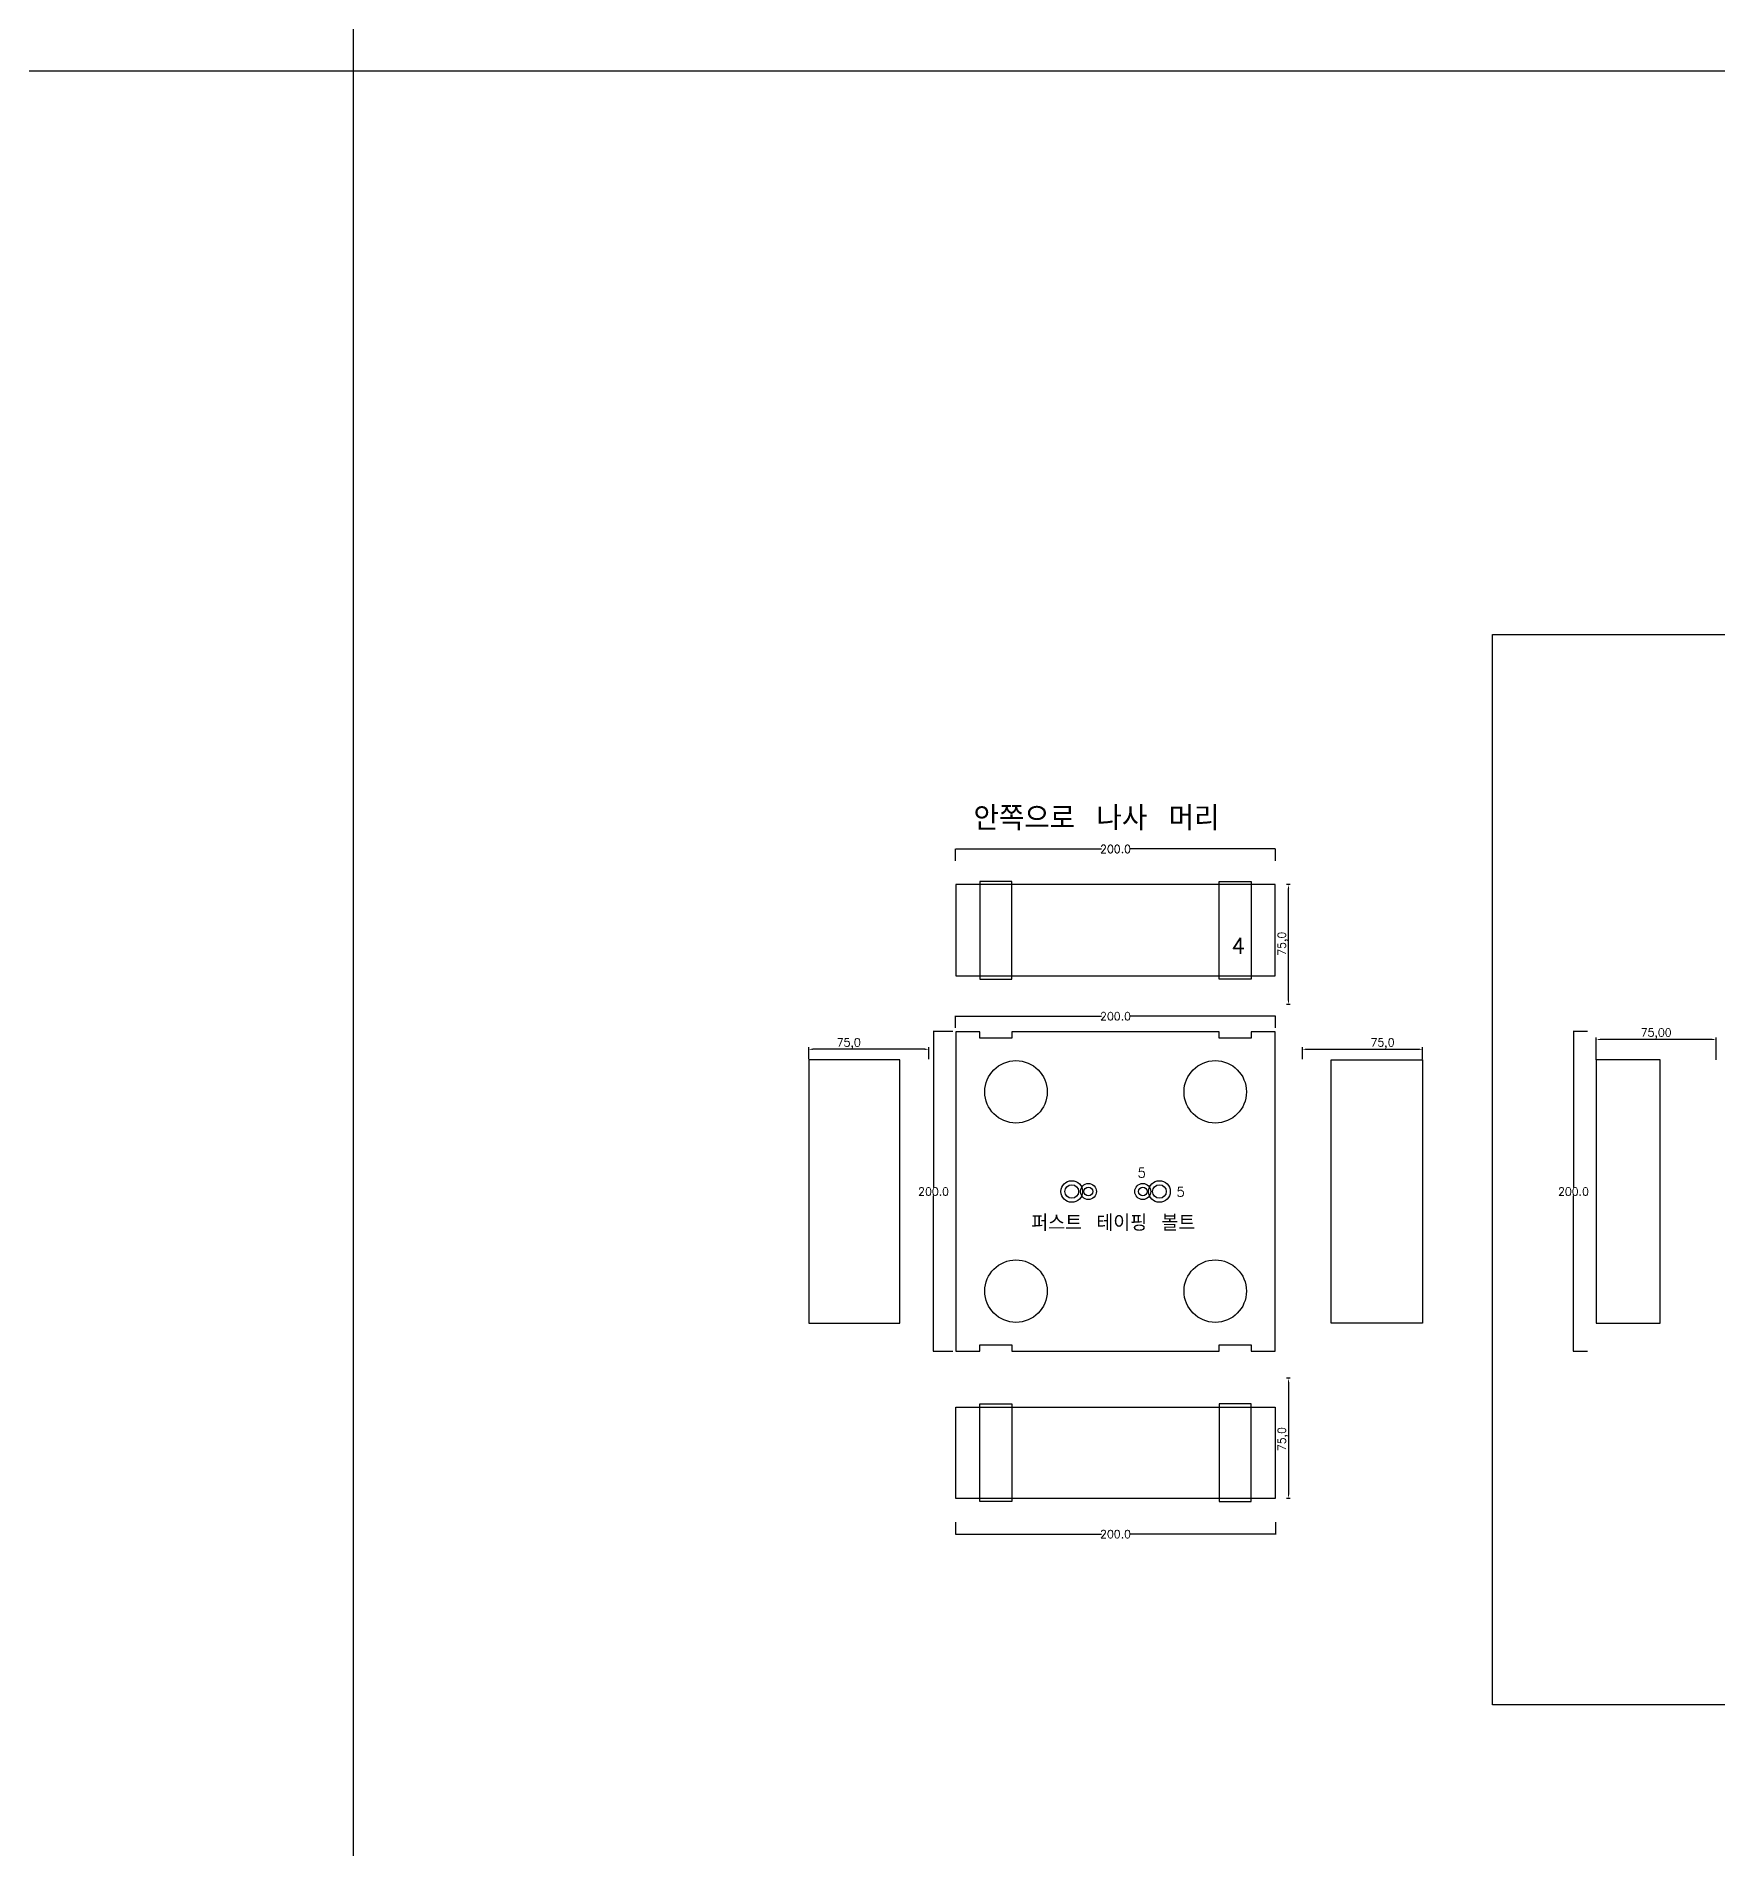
# Model space of a CAD drawing. Header units: millimetres. Extents: x -25 to 19775, y 172 to 9172.
# Drawn here: x 9677 to 10728, y 4461 to 5594 of the extents above; entities that cross this region are included whole.
import ezdxf

# ---------------------------------------------------------------- set-up
doc = ezdxf.new("R2010")
doc.units = ezdxf.units.MM
for name, color, linetype in [('TEXT', 7, 'Continuous'), ('볼트 구멍', 7, 'Continuous'), ('치구', 7, 'Continuous'), ('치수', 7, 'Continuous')]:
    doc.layers.add(name, color=color, linetype=linetype)
doc.styles.get("Standard").update_dxf_attribs({"font": 'txt.shx', "bigfont": 'whgtxt.shx'})
doc.dimstyles.new('ISO-25', dxfattribs={"dimtxt": 2.5, "dimasz": 2.5, "dimexe": 1.25, "dimexo": 0.625, "dimtad": 1, "dimtxsty": 'Standard', "dimcen": 2.5, "dimadec": 0, "dimazin": 0, "dimtfac": 1, "dimtmove": 0, "dimatfit": 3, "dimfxl": 0, "dimarcsym": 0})
doc.dimstyles.get("Standard").update_dxf_attribs({"dimtxt": 7, "dimasz": 0.18, "dimexe": 0.18, "dimexo": 0.0625, "dimgap": 0.09, "dimtad": 0, "dimtih": 1, "dimtoh": 1, "dimdec": 1, "dimzin": 0, "dimdsep": 46, "dimtxsty": 'Standard', "dimcen": 0.09, "dimadec": 0, "dimazin": 0, "dimtfac": 1, "dimtdec": 1, "dimtofl": 0, "dimtmove": 0, "dimatfit": 3, "dimfxl": 0, "dimtolj": 1, "dimtzin": 0, "dimarcsym": 0})

# ---------------------------------------------------------------- blocks, each defined once
blk = doc.blocks.new('*D356')
at = {"layer": 'Defpoints', "color": 0}
for p in [(10652.1, 4966.8), (10652.1, 4953.5), (10727.1, 4953.5)]:
    blk.add_point(p, dxfattribs=at)
at = {"layer": '치수', "color": 0, "lineweight": -2}
for p, q in [((10652.1, 4954.1), (10652.1, 4968.1)), ((10724.6, 4966.8), (10654.6, 4966.8)), ((10727.1, 4954.1), (10727.1, 4968.1))]:
    blk.add_line(p, q, dxfattribs=at)
at = {"layer": '치수', "color": 0}
for points in [[(10654.6, 4967.2), (10654.6, 4966.4), (10652.1, 4966.8)], [(10724.6, 4967.2), (10724.6, 4966.4), (10727.1, 4966.8)]]:
    blk.add_solid(points, dxfattribs=at)
at = {"layer": '치수', "color": 0, "insert": (10689.6, 4970.4), "char_height": 5, "attachment_point": 5}
blk.add_mtext('75,00', dxfattribs=at)
blk = doc.blocks.new('*D357')
at = {"layer": 'Defpoints', "color": 0}
for p in [(10459.9, 5063.6), (10461.5, 5063.6), (10461.5, 4988.6)]:
    blk.add_point(p, dxfattribs=at)
at = {"layer": '치수', "color": 0, "lineweight": -2}
for p, q in [((10460.9, 5063.6), (10458.6, 5063.6)), ((10459.9, 4991.1), (10459.9, 5061.1)), ((10460.9, 4988.6), (10458.6, 4988.6))]:
    blk.add_line(p, q, dxfattribs=at)
at = {"layer": '치수', "color": 0}
for points in [[(10459.5, 5061.1), (10460.3, 5061.1), (10459.9, 5063.6)], [(10459.5, 4991.1), (10460.3, 4991.1), (10459.9, 4988.6)]]:
    blk.add_solid(points, dxfattribs=at)
at = {"layer": '치수', "color": 0, "insert": (10456.4, 5026.6), "char_height": 5, "attachment_point": 5, "rotation": 90}
blk.add_mtext('75,0', dxfattribs=at)
blk = doc.blocks.new('*D358')
at = {"layer": 'Defpoints', "color": 0}
for p in [(10543.6, 4960.7), (10468.6, 4953.9), (10543.6, 4953.9)]:
    blk.add_point(p, dxfattribs=at)
at = {"layer": '치수', "color": 0, "lineweight": -2}
for p, q in [((10468.6, 4954.5), (10468.6, 4961.9)), ((10471.1, 4960.7), (10541.1, 4960.7)), ((10543.6, 4954.5), (10543.6, 4961.9))]:
    blk.add_line(p, q, dxfattribs=at)
at = {"layer": '치수', "color": 0}
for points in [[(10471.1, 4961.1), (10471.1, 4960.2), (10468.6, 4960.7)], [(10541.1, 4961.1), (10541.1, 4960.2), (10543.6, 4960.7)]]:
    blk.add_solid(points, dxfattribs=at)
at = {"layer": '치수', "color": 0, "insert": (10518.6, 4964.2), "char_height": 5, "attachment_point": 5}
blk.add_mtext('75,0', dxfattribs=at)
blk = doc.blocks.new('*D359')
at = {"layer": 'Defpoints', "color": 0}
for p in [(10160.1, 4960.7), (10160.1, 4953.9), (10235.1, 4953.9)]:
    blk.add_point(p, dxfattribs=at)
at = {"layer": '치수', "color": 0, "lineweight": -2}
for p, q in [((10160.1, 4954.5), (10160.1, 4961.9)), ((10232.6, 4960.7), (10162.6, 4960.7)), ((10235.1, 4954.5), (10235.1, 4961.9))]:
    blk.add_line(p, q, dxfattribs=at)
at = {"layer": '치수', "color": 0}
for points in [[(10162.6, 4961.1), (10162.6, 4960.2), (10160.1, 4960.7)], [(10232.6, 4961.1), (10232.6, 4960.2), (10235.1, 4960.7)]]:
    blk.add_solid(points, dxfattribs=at)
at = {"layer": '치수', "color": 0, "insert": (10185.1, 4964.2), "char_height": 5, "attachment_point": 5}
blk.add_mtext('75,0', dxfattribs=at)
blk = doc.blocks.new('*D360')
at = {"layer": 'Defpoints', "color": 0}
for p in [(10251.8, 4973.9), (10451.8, 4981.3), (10451.8, 4973.9)]:
    blk.add_point(p, dxfattribs=at)
at = {"layer": '치수', "color": 0, "lineweight": -2}
for p, q in [((10251.8, 4974), (10251.8, 4981.5)), ((10252, 4981.3), (10343, 4981.3)), ((10451.6, 4981.3), (10360.7, 4981.3)), ((10451.8, 4974), (10451.8, 4981.5))]:
    blk.add_line(p, q, dxfattribs=at)
at = {"layer": '치수', "color": 0}
for points in [[(10252, 4981.3), (10252, 4981.3), (10251.8, 4981.3)], [(10451.6, 4981.3), (10451.6, 4981.3), (10451.8, 4981.3)]]:
    blk.add_solid(points, dxfattribs=at)
at = {"layer": '치수', "color": 0, "insert": (10351.8, 4981.3), "char_height": 5, "attachment_point": 5}
blk.add_mtext('\\A1;200.0', dxfattribs=at)
blk = doc.blocks.new('*D361')
at = {"layer": 'Defpoints', "color": 0}
for p in [(10451.8, 5085.8), (10251.8, 5078.4), (10451.8, 5078.4)]:
    blk.add_point(p, dxfattribs=at)
at = {"layer": '치수', "color": 0, "lineweight": -2}
for p, q in [((10251.8, 5078.5), (10251.8, 5086)), ((10252, 5085.8), (10343, 5085.8)), ((10451.6, 5085.8), (10360.7, 5085.8)), ((10451.8, 5078.5), (10451.8, 5086))]:
    blk.add_line(p, q, dxfattribs=at)
at = {"layer": '치수', "color": 0}
for points in [[(10252, 5085.9), (10252, 5085.8), (10251.8, 5085.8)], [(10451.6, 5085.9), (10451.6, 5085.8), (10451.8, 5085.8)]]:
    blk.add_solid(points, dxfattribs=at)
at = {"layer": '치수', "color": 0, "insert": (10351.8, 5085.8), "char_height": 5, "attachment_point": 5}
blk.add_mtext('\\A1;200.0', dxfattribs=at)
blk = doc.blocks.new('*D362')
at = {"layer": 'Defpoints', "color": 0}
for p in [(10251.8, 4665.2), (10451.8, 4665.2), (10451.8, 4657.8)]:
    blk.add_point(p, dxfattribs=at)
at = {"layer": '치수', "color": 0, "lineweight": -2}
for p, q in [((10251.8, 4665.2), (10251.8, 4657.6)), ((10252, 4657.8), (10343, 4657.8)), ((10451.6, 4657.8), (10360.7, 4657.8)), ((10451.8, 4665.2), (10451.8, 4657.6))]:
    blk.add_line(p, q, dxfattribs=at)
at = {"layer": '치수', "color": 0}
for points in [[(10252, 4657.8), (10252, 4657.8), (10251.8, 4657.8)], [(10451.6, 4657.8), (10451.6, 4657.8), (10451.8, 4657.8)]]:
    blk.add_solid(points, dxfattribs=at)
at = {"layer": '치수', "color": 0, "insert": (10351.8, 4657.8), "char_height": 5, "attachment_point": 5}
blk.add_mtext('\\A1;200.0', dxfattribs=at)
blk = doc.blocks.new('*D363')
at = {"layer": 'Defpoints', "color": 0}
for p in [(10461.5, 4755.1), (10459.9, 4680.1), (10461.5, 4680.1)]:
    blk.add_point(p, dxfattribs=at)
at = {"layer": '치수', "color": 0, "lineweight": -2}
for p, q in [((10460.9, 4755.1), (10458.6, 4755.1)), ((10459.9, 4752.6), (10459.9, 4682.6)), ((10460.9, 4680.1), (10458.6, 4680.1))]:
    blk.add_line(p, q, dxfattribs=at)
at = {"layer": '치수', "color": 0}
for points in [[(10459.5, 4752.6), (10460.3, 4752.6), (10459.9, 4755.1)], [(10459.5, 4682.6), (10460.3, 4682.6), (10459.9, 4680.1)]]:
    blk.add_solid(points, dxfattribs=at)
at = {"layer": '치수', "color": 0, "insert": (10456.4, 4717.1), "char_height": 5, "attachment_point": 5, "rotation": 90}
blk.add_mtext('75,0', dxfattribs=at)
blk = doc.blocks.new('*D364')
at = {"layer": 'Defpoints', "color": 0}
for p in [(10646.8, 4971.8), (10637.9, 4771.8), (10646.8, 4771.8)]:
    blk.add_point(p, dxfattribs=at)
at = {"layer": '치수', "color": 0, "lineweight": -2}
for p, q in [((10646.7, 4971.8), (10637.7, 4971.8)), ((10637.9, 4971.6), (10637.9, 4874.4)), ((10637.9, 4772), (10637.9, 4869.2)), ((10646.7, 4771.8), (10637.7, 4771.8))]:
    blk.add_line(p, q, dxfattribs=at)
at = {"layer": '치수', "color": 0}
for points in [[(10637.9, 4971.6), (10637.9, 4971.6), (10637.9, 4971.8)], [(10637.9, 4772), (10637.9, 4772), (10637.9, 4771.8)]]:
    blk.add_solid(points, dxfattribs=at)
at = {"layer": '치수', "color": 0, "insert": (10637.9, 4871.8), "char_height": 5, "attachment_point": 5}
blk.add_mtext('\\A1;200.0', dxfattribs=at)
blk = doc.blocks.new('*D366')
at = {"layer": 'Defpoints', "color": 0}
for p in [(10250.1, 4971.8), (10238.1, 4771.8), (10250.1, 4771.8)]:
    blk.add_point(p, dxfattribs=at)
at = {"layer": '치수', "color": 0, "lineweight": -2}
for p, q in [((10250.1, 4971.8), (10237.9, 4971.8)), ((10238.1, 4971.6), (10238.1, 4874.4)), ((10238.1, 4772), (10238.1, 4869.2)), ((10250.1, 4771.8), (10237.9, 4771.8))]:
    blk.add_line(p, q, dxfattribs=at)
at = {"layer": '치수', "color": 0}
for points in [[(10238, 4971.6), (10238.1, 4971.6), (10238.1, 4971.8)], [(10238, 4772), (10238.1, 4772), (10238.1, 4771.8)]]:
    blk.add_solid(points, dxfattribs=at)
at = {"layer": '치수', "color": 0, "insert": (10238.1, 4871.8), "char_height": 5, "attachment_point": 5}
blk.add_mtext('\\A1;200.0', dxfattribs=at)

msp = doc.modelspace()

# ---------------------------------------------------------------- linework, layer by layer
at = {"layer": 'TEXT', "color": 6}
for p, q in [((9875.462, 9171.825), (9875.462, 171.825)), ((19775.462, 5571.825), (-24.538, 5571.825))]:
    msp.add_line(p, q, dxfattribs=at)
at = {"layer": 'TEXT', "color": 3}
msp.add_lwpolyline([(10587.256, 5219.898), (12961.084, 5219.898), (12961.084, 4551.206), (10587.256, 4551.206)], close=True, dxfattribs=at)
at = {"layer": '볼트 구멍', "color": 1}
for centre, radius in [((10324.43, 4871.825), 6.75), ((10334.83, 4871.825), 5), ((10368.83, 4871.825), 5), ((10379.23, 4871.825), 6.75)]:
    msp.add_circle(centre, radius, dxfattribs=at)
at = {"layer": '볼트 구멍', "color": 3}
for centre in [(10324.43, 4871.825), (10379.23, 4871.825)]:
    msp.add_circle(centre, 4.25, dxfattribs=at)
at = {"layer": '볼트 구멍', "color": 2}
for centre in [(10334.83, 4871.825), (10368.83, 4871.825)]:
    msp.add_circle(centre, 2.75, dxfattribs=at)
at = {"layer": '치구'}
for points in [[(10252.08, 5006.575), (10451.58, 5006.575), (10451.58, 5063.575), (10252.08, 5063.575)], [(10252.08, 4772.075), (10267.08, 4772.075), (10267.08, 4776.075), (10287.08, 4776.075), (10287.08, 4772.075), (10416.58, 4772.075), (10416.58, 4776.075), (10436.58, 4776.075), (10436.58, 4772.075), (10451.58, 4772.075), (10451.58, 4971.575), (10436.58, 4971.575), (10436.58, 4967.575), (10416.58, 4967.575), (10416.58, 4971.575), (10287.08, 4971.575), (10287.08, 4967.575), (10267.08, 4967.575), (10267.08, 4971.575), (10252.08, 4971.575)], [(10217.08, 4954.175), (10160.08, 4954.175), (10160.08, 4789.475), (10217.08, 4789.475)], [(10486.58, 4954.175), (10543.58, 4954.175), (10543.58, 4789.475), (10486.58, 4789.475)], [(10692.08, 4954.175), (10652.08, 4954.175), (10652.08, 4789.475), (10692.08, 4789.475)], [(10252.08, 4737.075), (10451.58, 4737.075), (10451.58, 4680.075), (10252.08, 4680.075)]]:
    msp.add_lwpolyline(points, close=True, dxfattribs=at)
at = {"layer": '치구', "color": 1}
for points in [[(10267.08, 5004.575), (10287.08, 5004.575), (10287.08, 5065.572), (10267.08, 5065.572)], [(10436.58, 5004.575), (10416.58, 5004.575), (10416.58, 5065.572), (10436.58, 5065.572)], [(10267.08, 4739.075), (10287.08, 4739.075), (10287.08, 4678.077), (10267.08, 4678.077)], [(10436.58, 4739.075), (10416.58, 4739.075), (10416.58, 4678.077), (10436.58, 4678.077)]]:
    msp.add_lwpolyline(points, close=True, dxfattribs=at)
at = {"layer": '치구'}
for centre in [(10289.58, 4934.075), (10414.08, 4934.075), (10289.58, 4809.575), (10414.08, 4809.575)]:
    msp.add_circle(centre, 19.5, dxfattribs=at)

# ---------------------------------------------------------------- texts
at = {"layer": 'TEXT', "color": 1}
for s, height, p in [('안쪽으로 나사 머리', 15, (10263.022, 5097.522)), ('4', 10, (10424.199, 5020.263)), ('5', 6, (10365.624, 4880.587)), ('5', 6, (10389.902, 4868.614))]:
    msp.add_text(s, height=height, dxfattribs=at).set_placement(p)
at = {"layer": 'TEXT', "color": 6}
msp.add_text('퍼스트 테이핑 볼트', height=10, dxfattribs=at).set_placement((10299.136, 4847.22))

# ---------------------------------------------------------------- dimensions: what is measured, and where the dimension line sits
at = {"layer": '치수', "color": 4}
for base, p1, p2, dimstyle, override, picture, middle in [((10451.83, 5085.833), (10251.83, 5078.435), (10451.83, 5078.435), 'Standard', {"dimtxt": 5}, '*D361', (10351.83, 5085.833)), ((10451.83, 4981.297), (10251.83, 4973.9), (10451.83, 4973.9), 'Standard', {"dimtxt": 5}, '*D360', (10351.83, 4981.297)), ((10652.08, 4966.826), (10727.08, 4953.525), (10652.08, 4953.525), 'ISO-25', {"dimtxt": 5, "dimzin": 0}, '*D356', (10689.58, 4970.368)), ((10451.83, 4657.817), (10251.83, 4665.214), (10451.83, 4665.214), 'Standard', {"dimtxt": 5}, '*D362', (10351.83, 4657.817))]:
    dim = msp.add_linear_dim(base=base, p1=p1, p2=p2, dimstyle=dimstyle, override=override, dxfattribs=at)
    dim.commit()
    dim.dimension.update_dxf_attribs({"geometry": picture, "text_midpoint": middle})
for base, p1, p2, angle, picture, middle in [((10459.897, 5063.575), (10461.509, 4988.575), (10461.509, 5063.575), 90, '*D357', (10459.897, 5026.575)), ((10160.08, 4960.652), (10235.08, 4953.875), (10160.08, 4953.875), 180, '*D359', (10185.08, 4960.652)), ((10459.897, 4680.075), (10461.509, 4755.075), (10461.509, 4680.075), 270, '*D363', (10459.897, 4717.075))]:
    dim = msp.add_linear_dim(base=base, p1=p1, p2=p2, angle=angle, dimstyle='ISO-25', override={"dimtxt": 5, "dimdec": 1, "dimzin": 0, "dimtdec": 1}, dxfattribs=at)
    dim.commit()
    dim.dimension.update_dxf_attribs({"geometry": picture, "text_midpoint": middle, "dimtype": 160})
for base, p1, p2, picture, middle in [((10238.05, 4771.825), (10250.119, 4971.825), (10250.119, 4771.825), '*D366', (10238.05, 4871.825)), ((10637.884, 4771.825), (10646.788, 4971.825), (10646.788, 4771.825), '*D364', (10637.884, 4871.825))]:
    dim = msp.add_linear_dim(base=base, p1=p1, p2=p2, angle=90, dimstyle='Standard', override={"dimtxt": 5}, dxfattribs=at)
    dim.commit()
    dim.dimension.update_dxf_attribs({"geometry": picture, "text_midpoint": middle})
dim = msp.add_linear_dim(base=(10543.58, 4960.652), p1=(10468.58, 4953.875), p2=(10543.58, 4953.875), dimstyle='ISO-25', override={"dimtxt": 5, "dimdec": 1, "dimzin": 0, "dimtdec": 1}, dxfattribs=at)
dim.commit()
dim.dimension.update_dxf_attribs({"geometry": '*D358', "text_midpoint": (10518.58, 4960.652), "dimtype": 160})

doc.saveas('drawing.dxf')
